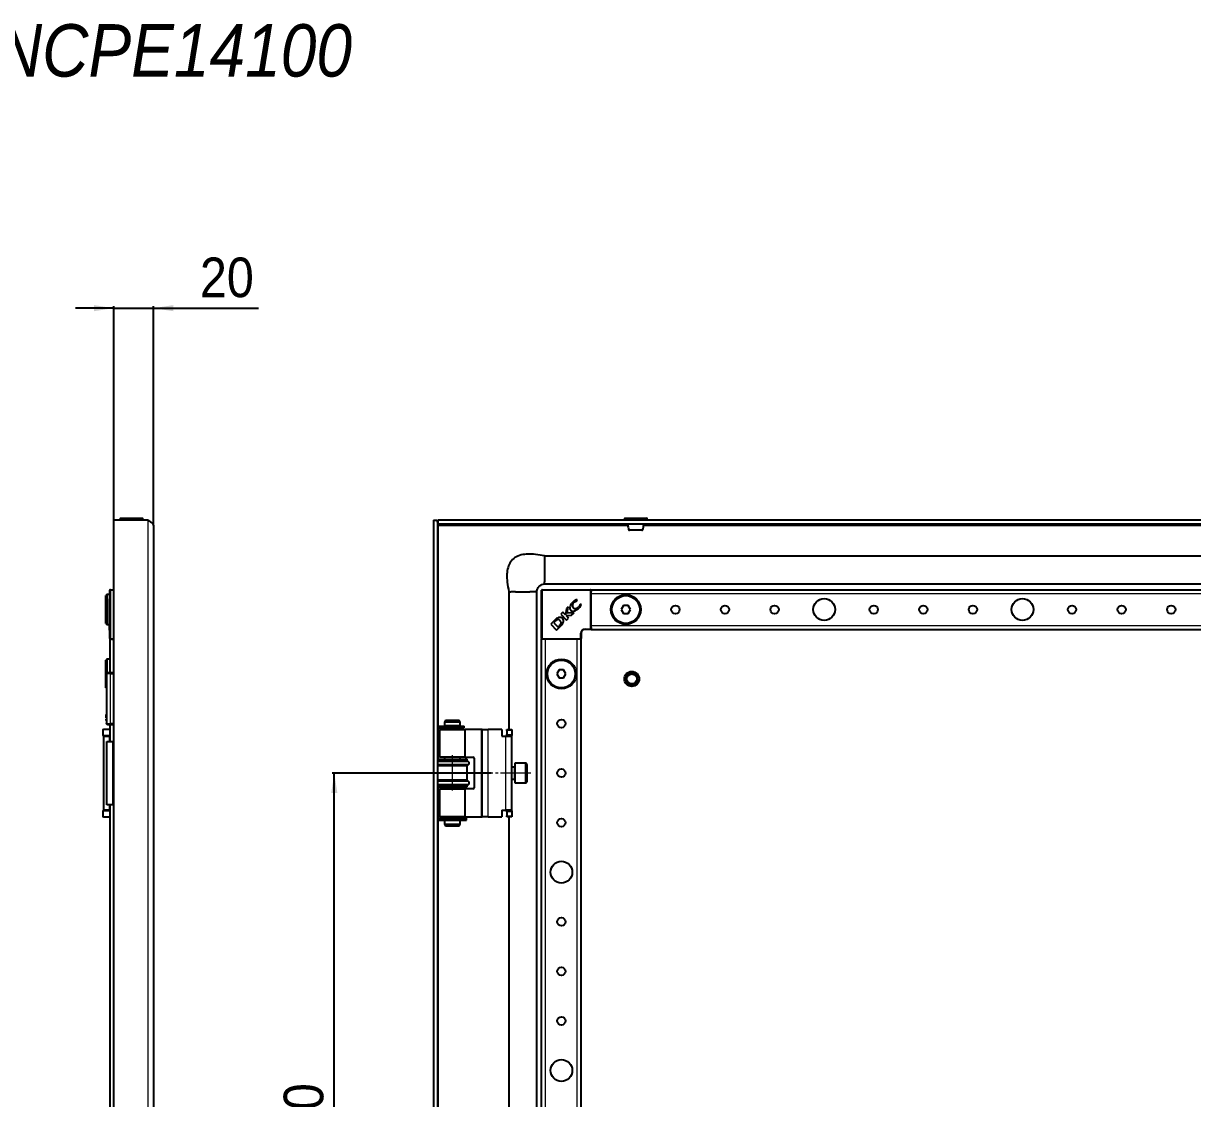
# Model space of a CAD drawing. Header units: millimetres. Extents: x -672 to 1653, y -981 to 741.
# Drawn here: x 452 to 1041, y 199 to 741 of the extents above; entities that cross this region are included whole.
import ezdxf

# ---------------------------------------------------------------- set-up
doc = ezdxf.new("R2010")
doc.units = ezdxf.units.MM
doc.linetypes.add('SLD-Осевая', pattern=[19.05, 15.24, -1.27, 1.27, -1.27])
doc.linetypes.add('SLD-Сплошная', pattern=[0])
doc.layers.add('FORMAT', color=7, linetype='SLD-Сплошная')
doc.styles.add('SLDTEXTSTYLE0', font='GOTHICI.TTF', dxfattribs={"width": 0.913})
doc.styles.add('SLDTEXTSTYLE1', font='GOTHIC.TTF', dxfattribs={"width": 0.913})
doc.dimstyles.new('SLDDIMSTYLE0', dxfattribs={"dimtxt": 20, "dimasz": 10, "dimexe": 0, "dimexo": 0.0625, "dimgap": 5, "dimtad": 2, "dimdec": 1, "dimrnd": 1e-09, "dimzin": 12, "dimdsep": 46, "dimtxsty": 'SLDTEXTSTYLE0', "dimsah": 1, "dimcen": 0.09, "dimadec": 0, "dimazin": 3, "dimtfac": 1, "dimtofl": 0, "dimtmove": 0, "dimatfit": 3, "dimfxl": 0, "dimfrac": 2, "dimtolj": 1, "dimtzin": 12, "dimarcsym": 0})
doc.dimstyles.new('SLDDIMSTYLE1', dxfattribs={"dimtxt": 20, "dimasz": 10, "dimexe": 0, "dimexo": 0.0625, "dimgap": 5, "dimtad": 2, "dimdec": 1, "dimrnd": 1e-09, "dimzin": 12, "dimdsep": 46, "dimtxsty": 'SLDTEXTSTYLE0', "dimsah": 1, "dimcen": 0.09, "dimadec": 0, "dimazin": 3, "dimtfac": 1, "dimtmove": 0, "dimatfit": 0, "dimfxl": 0, "dimfrac": 2, "dimtolj": 1, "dimtzin": 12, "dimarcsym": 0})

# ---------------------------------------------------------------- blocks, each defined once
blk = doc.blocks.new('_D_3')
at = {"layer": 'FORMAT'}
for p, q in [((497.27, 597.59), (478.04, 597.59)), ((497.27, 490.6), (497.27, 598.59)), ((497.27, 597.59), (517.27, 597.59)), ((517.27, 488), (517.27, 598.59)), ((517.27, 597.59), (570.31, 597.59))]:
    blk.add_line(p, q, dxfattribs=at)
for points in [[(497.27, 597.59), (487.27, 599.13), (487.27, 596.05)], [(517.27, 597.59), (527.27, 596.05), (527.27, 599.13)]]:
    blk.add_solid(points, dxfattribs=at)
at = {"layer": 'FORMAT', "insert": (540.75, 623.13), "char_height": 20, "attachment_point": 1, "style": 'SLDTEXTSTYLE1'}
blk.add_mtext('20', dxfattribs=at)
blk = doc.blocks.new('_D_5')
at = {"layer": 'FORMAT'}
for p, q in [((687.55, 363.09), (607.5, 363.09)), ((608.5, 13.09), (608.5, 363.09)), ((687.55, 13.09), (607.5, 13.09))]:
    blk.add_line(p, q, dxfattribs=at)
for points in [[(608.5, 363.09), (606.96, 353.09), (610.04, 353.09)], [(608.5, 13.09), (610.04, 23.09), (606.96, 23.09)]]:
    blk.add_solid(points, dxfattribs=at)
at = {"layer": 'FORMAT', "insert": (582.96, 165.92), "char_height": 20, "attachment_point": 1, "rotation": 90, "style": 'SLDTEXTSTYLE1'}
blk.add_mtext('350', dxfattribs=at)

msp = doc.modelspace()

# ---------------------------------------------------------------- linework, layer by layer
at = {"color": 7, "linetype": 'SLD-Сплошная', "lineweight": 25}
for p, q in [((497.27, -864.41), (497.27, 490.59)), ((514.67, 490.59), (497.27, 490.59)), ((500.52, 491.34), (500.52, 490.59)), ((500.77, 491.59), (501.67, 491.59)), ((501.67, 491.59), (511.77, 491.59)), ((512.02, 490.59), (512.02, 491.34)), ((658.51, 490.59), (658.51, -864.41)), ((658.51, 490.59), (660.51, 490.59)), ((660.51, 490.59), (660.51, -864.41)), ((660.81, 488.59), (660.81, 490.59)), ((1650.21, 490.59), (660.81, 490.59)), ((754.76, 491.34), (754.76, 490.59)), ((755.01, 491.59), (766.01, 491.59)), ((766.26, 490.59), (766.26, 491.34)), ((517.27, 487.99), (517.27, -110.91)), ((1650.21, 488.59), (660.81, 488.59)), ((661.11, 487.99), (660.91, 488.59)), ((714.51, 472.59), (714.51, 471.61)), ((714.51, 472.59), (1596.51, 472.59)), ((714.51, 471.61), (714.51, 469.16)), ((714.51, 469.16), (714.51, 464.22)), ((714.51, 464.22), (714.51, 462.02)), ((714.51, 462.02), (714.51, 459.57)), ((495.27, 430.89), (495.27, 455.29)), ((495.57, 455.59), (497.27, 455.59)), ((696.51, 454.59), (697.49, 454.59)), ((696.51, 454.59), (696.51, 385.09)), ((699.94, 454.59), (704.88, 454.59)), ((704.88, 454.59), (707.08, 454.59)), ((710.51, 454.59), (710.51, -828.41)), ((713.01, 430.89), (713.01, 455.29)), ((713.31, 455.59), (737.71, 455.59)), ((714.51, 458.59), (1596.51, 458.59)), ((738.01, 455.29), (738.01, 455.59)), ((738.01, 455.59), (1573.01, 455.59)), ((738.01, 455.29), (738.01, 454.64)), ((738.01, 453.59), (738.01, 454.64)), ((493.77, 453.09), (493.27, 452.59)), ((493.27, 445.59), (493.27, 452.59)), ((495.27, 453.09), (493.77, 453.09)), ((493.77, 453.09), (493.77, 445.59)), ((495.07, 450.94), (495.27, 450.94)), ((495.07, 448.95), (495.07, 450.94)), ((495.07, 448.95), (495.27, 448.95)), ((495.07, 446.98), (495.07, 448.95)), ((730.94, 450.04), (730.61, 450.73)), ((730.81, 449.91), (730.94, 450.04)), ((732.76, 448.47), (732.65, 448.36)), ((733, 447.96), (732.76, 448.47)), ((738.01, 437.59), (738.01, 453.59)), ((493.27, 438.59), (493.27, 445.59)), ((493.77, 445.59), (493.77, 438.09)), ((495.05, 444.53), (495.07, 444.53)), ((495.07, 446.98), (495.27, 446.98)), ((495.07, 445.94), (495.27, 445.94)), ((495.07, 444.89), (495.07, 445.94)), ((495.07, 444.89), (495.27, 444.89)), ((495.07, 443.5), (495.07, 444.89)), ((495.07, 443.5), (495.27, 443.5)), ((495.07, 443.01), (495.07, 443.5)), ((495.07, 442.22), (495.07, 443.01)), ((495.07, 443.01), (495.27, 443.01)), ((495.07, 442.22), (495.27, 442.22)), ((495.07, 441.44), (495.07, 442.22)), ((723.7, 444.24), (722.66, 443.2)), ((722.66, 443.2), (725.62, 440.24)), ((725.09, 442.85), (723.7, 444.24)), ((725.58, 446.12), (725.09, 442.85)), ((725.43, 442.54), (728.09, 442.71)), ((726.68, 441.3), (725.43, 442.54)), ((726.38, 446.92), (725.58, 446.12)), ((725.91, 443.82), (726.38, 446.92)), ((729.38, 444), (725.91, 443.82)), ((728.09, 442.71), (729.38, 444)), ((754.35, 447.59), (753.2, 445.59)), ((753.2, 445.59), (754.35, 443.59)), ((756.66, 447.59), (754.35, 447.59)), ((754.35, 443.59), (756.66, 443.59)), ((757.82, 445.59), (756.66, 447.59)), ((756.66, 443.59), (757.82, 445.59)), ((493.27, 438.59), (493.77, 438.09)), ((493.77, 438.09), (495.07, 438.09)), ((495.27, 441.3), (495.05, 441.3)), ((495.07, 437.98), (495.27, 437.98)), ((495.07, 437.65), (495.07, 437.98)), ((495.07, 437.65), (495.27, 437.65)), ((495.07, 436.98), (495.07, 437.65)), ((495.07, 436.98), (495.27, 436.98)), ((719.65, 440.19), (717.65, 438.19)), ((717.65, 438.19), (720.61, 435.23)), ((719.9, 439.64), (719.18, 438.9)), ((719.18, 438.9), (721.36, 436.71)), ((720.61, 435.23), (722.5, 437.12)), ((721.36, 436.71), (722.02, 437.39)), ((722.5, 437.12), (722.52, 437.14)), ((725.62, 440.24), (726.68, 441.3)), ((738.01, 436.53), (738.01, 437.59)), ((738.01, 436.53), (738.01, 435.89)), ((495.07, 435.95), (495.27, 435.95)), ((495.07, 435.84), (495.07, 435.95)), ((495.07, 435.84), (495.27, 435.84)), ((495.07, 435.59), (495.07, 435.84)), ((495.07, 435.23), (495.07, 435.59)), ((495.07, 435.59), (495.27, 435.59)), ((495.07, 435.23), (495.27, 435.23)), ((495.27, 430.59), (495.27, 413.59)), ((495.27, 430.59), (495.57, 430.59)), ((496.22, 430.59), (495.57, 430.59)), ((496.22, 430.59), (497.27, 430.59)), ((713.01, -804.41), (713.01, 430.59)), ((713.31, 430.59), (713.01, 430.59)), ((713.95, 430.59), (713.31, 430.59)), ((715.01, 430.59), (713.95, 430.59)), ((731.01, 430.59), (715.01, 430.59)), ((732.06, 430.59), (731.01, 430.59)), ((732.71, 430.59), (732.06, 430.59)), ((733.01, 430.59), (732.71, 430.59)), ((733.01, 433.59), (733.01, 430.89)), ((733.01, -804.41), (733.01, 430.59)), ((737.71, 435.59), (735.01, 435.59)), ((738.01, 435.59), (738.01, 435.89)), ((738.01, 435.59), (1573.01, 435.59)), ((493.77, 420.59), (493.27, 420.09)), ((493.27, 406.09), (493.27, 420.09)), ((495.27, 420.59), (493.77, 420.59)), ((493.77, 420.59), (493.77, 413.41)), ((493.67, 413.09), (493.67, 388.09)), ((497.16, 413.59), (495.67, 413.59)), ((721.85, 415.09), (720.7, 413.09)), ((720.7, 413.09), (721.85, 411.09)), ((724.16, 415.09), (721.85, 415.09)), ((725.32, 413.09), (724.16, 415.09)), ((724.16, 411.09), (725.32, 413.09)), ((721.85, 411.09), (724.16, 411.09)), ((493.27, 406.09), (493.77, 405.59)), ((664.58, 389.84), (664.01, 388.84)), ((664.58, 389.84), (671.43, 389.84)), ((672.01, 388.84), (671.43, 389.84)), ((491.72, 384.59), (491.72, 382.59)), ((495.27, 385.09), (492.22, 385.09)), ((495.27, 387.59), (495.27, 379.09)), ((495.67, 387.59), (497.27, 387.59)), ((660.86, 386.79), (660.86, 385.89)), ((660.86, 386.79), (673.75, 386.79)), ((660.86, 385.89), (673.75, 385.89)), ((661.56, 385.09), (661.56, 371.09)), ((661.56, 385.09), (674.46, 385.09)), ((664.01, 388.84), (664.01, 386.84)), ((672.01, 388.84), (664.01, 388.84)), ((668.76, 386.84), (664.01, 386.84)), ((664.01, 385.84), (664.01, 385.09)), ((668.76, 385.84), (664.01, 385.84)), ((664.51, 386.84), (664.51, 386.79)), ((664.51, 385.89), (664.51, 385.84)), ((672.01, 386.84), (668.76, 386.84)), ((672.01, 385.84), (668.76, 385.84)), ((671.51, 386.79), (671.51, 386.84)), ((671.51, 385.84), (671.51, 385.89)), ((672.01, 386.84), (672.01, 388.84)), ((672.01, 385.09), (672.01, 385.84)), ((673.75, 386.79), (673.83, 386.79)), ((673.75, 385.89), (673.83, 385.89)), ((673.83, 385.89), (673.83, 386.79)), ((673.83, 386.79), (674.04, 386.79)), ((673.83, 385.89), (674.04, 385.89)), ((674.04, 385.89), (674.04, 386.79)), ((674.46, 371.09), (674.46, 385.09)), ((682.56, 385.09), (674.46, 385.09)), ((683.06, 385.09), (682.56, 385.09)), ((683.06, 341.09), (683.06, 385.09)), ((683.06, 385.09), (686.06, 385.09)), ((693.06, 385.09), (686.06, 385.09)), ((693.06, 385.09), (693.06, 381.79)), ((695.56, 385.09), (698.06, 385.09)), ((695.56, 384.59), (695.56, 385.09)), ((695.56, 384.59), (695.56, 382.59)), ((698.06, 385.09), (698.06, 384.59)), ((698.06, 384.59), (698.06, 382.59)), ((492.22, 382.09), (495.27, 382.09)), ((492.22, 382.09), (492.22, 381.79)), ((492.22, 344.39), (492.22, 381.79)), ((492.22, 381.79), (495.22, 381.79)), ((493.77, 379.09), (496.77, 379.09)), ((493.77, 347.09), (493.77, 379.09)), ((494.72, 382.09), (494.72, 381.79)), ((495.22, 381.79), (495.27, 381.79)), ((497.27, 379.09), (496.77, 379.09)), ((693.06, 381.79), (695.06, 381.79)), ((695.06, 381.79), (698.06, 381.79)), ((695.56, 382.09), (695.56, 382.59)), ((698.06, 382.09), (695.56, 382.09)), ((695.56, 382.09), (695.56, 381.79)), ((698.06, 382.59), (698.06, 382.09)), ((698.06, 381.79), (698.06, 382.09)), ((698.06, 344.39), (698.06, 381.79)), ((660.51, 370.09), (675.51, 370.09)), ((675.51, 369.49), (660.51, 369.49)), ((675.51, 366.69), (660.51, 366.69)), ((674.46, 371.09), (661.56, 371.09)), ((664.01, 371.09), (664.01, 370.09)), ((672.01, 370.09), (672.01, 371.09)), ((674.46, 371.09), (678.56, 371.09)), ((675.51, 369.49), (675.51, 370.09)), ((676.21, 368.8), (675.51, 369.49)), ((675.51, 366.69), (676.21, 367.37)), ((675.51, 359.49), (675.51, 366.69)), ((679.06, 370.59), (679.06, 355.59)), ((699.31, 366.09), (698.06, 366.09)), ((704.96, 368.09), (699.56, 368.09)), ((699.56, 368.09), (699.56, 358.09)), ((705.56, 367.49), (705.56, 358.69)), ((698.06, 360.09), (699.31, 360.09)), ((675.51, 359.49), (660.51, 359.49)), ((675.51, 356.69), (660.51, 356.69)), ((660.51, 356.09), (675.51, 356.09)), ((661.56, 355.09), (661.56, 341.09)), ((661.56, 355.09), (674.46, 355.09)), ((664.01, 356.09), (664.01, 355.09)), ((672.01, 355.09), (672.01, 356.09)), ((674.46, 341.09), (674.46, 355.09)), ((678.56, 355.09), (674.46, 355.09)), ((676.21, 358.8), (675.51, 359.49)), ((675.51, 356.69), (676.21, 357.37)), ((675.51, 356.09), (675.51, 356.69)), ((699.56, 358.09), (704.96, 358.09)), ((491.72, 343.59), (491.72, 341.59)), ((495.22, 344.39), (492.22, 344.39)), ((492.22, 344.39), (492.22, 344.09)), ((495.27, 344.09), (492.22, 344.09)), ((496.77, 347.09), (493.77, 347.09)), ((494.72, 344.39), (494.72, 344.09)), ((495.27, 344.39), (495.22, 344.39)), ((495.27, 347.09), (495.27, 63.59)), ((496.77, 347.09), (497.27, 347.09)), ((693.06, 344.39), (695.06, 344.39)), ((693.06, 344.39), (693.06, 341.09)), ((698.06, 344.39), (695.06, 344.39)), ((695.56, 344.39), (695.56, 344.09)), ((695.56, 344.09), (698.06, 344.09)), ((695.56, 343.59), (695.56, 344.09)), ((695.56, 343.59), (695.56, 341.59)), ((698.06, 344.09), (698.06, 344.39)), ((698.06, 344.09), (698.06, 343.59)), ((698.06, 343.59), (698.06, 341.59)), ((492.22, 341.09), (495.27, 341.09)), ((660.86, 340.29), (660.86, 339.39)), ((660.86, 340.29), (675.16, 340.29)), ((660.86, 339.39), (675.16, 339.39)), ((674.46, 341.09), (661.56, 341.09)), ((664.01, 341.09), (664.01, 340.34)), ((668.76, 340.34), (664.01, 340.34)), ((664.01, 339.34), (664.01, 337.34)), ((668.76, 339.34), (664.01, 339.34)), ((664.01, 337.34), (664.58, 336.34)), ((664.01, 337.34), (668.76, 337.34)), ((664.51, 340.34), (664.51, 340.29)), ((664.51, 339.39), (664.51, 339.34)), ((668.65, 336.34), (664.58, 336.34)), ((671.43, 336.34), (668.65, 336.34)), ((672.01, 340.34), (668.76, 340.34)), ((672.01, 339.34), (668.76, 339.34)), ((668.76, 337.34), (672.01, 337.34)), ((671.43, 336.34), (672.01, 337.34)), ((671.51, 340.29), (671.51, 340.34)), ((671.51, 339.34), (671.51, 339.39)), ((672.01, 340.34), (672.01, 341.09)), ((672.01, 337.34), (672.01, 339.34)), ((674.46, 341.09), (682.56, 341.09)), ((675.16, 339.39), (675.16, 340.29)), ((682.56, 341.09), (683.06, 341.09)), ((686.06, 341.09), (683.06, 341.09)), ((686.06, 341.09), (693.06, 341.09)), ((695.56, 341.09), (695.56, 341.59)), ((698.06, 341.09), (695.56, 341.09)), ((696.51, 341.09), (696.51, 35.09)), ((698.06, 341.59), (698.06, 341.09))]:
    msp.add_line(p, q, dxfattribs=at)
at = {"color": 7, "linetype": 'SLD-Сплошная', "lineweight": 18}
for p, q in [((501.46, 491.34), (500.52, 491.34)), ((512.02, 491.34), (501.46, 491.34)), ((514.67, -864.41), (514.67, 490.59)), ((766.26, 491.34), (754.76, 491.34)), ((661.11, 386.79), (661.11, 487.99)), ((661.11, 487.99), (756.54, 487.99)), ((764.48, 487.99), (1546.54, 487.99)), ((495.27, 455.29), (495.57, 455.29)), ((495.57, 455.59), (495.57, 455.29)), ((495.57, 455.29), (495.57, 430.89)), ((497.27, 455.29), (495.57, 455.29)), ((713.31, 455.29), (713.01, 455.29)), ((713.31, 455.29), (713.31, 455.59)), ((713.31, 455.29), (713.31, 430.89)), ((737.71, 455.29), (713.31, 455.29)), ((737.71, 455.59), (737.71, 455.29)), ((737.71, 435.89), (737.71, 455.29)), ((738.01, 455.29), (737.71, 455.29)), ((738.01, 453.59), (1573.01, 453.59)), ((495.07, 439.72), (495.27, 439.72)), ((738.01, 437.59), (1573.01, 437.59)), ((495.57, 430.89), (495.27, 430.89)), ((495.57, 430.89), (495.57, 430.59)), ((495.57, 430.89), (497.27, 430.89)), ((713.31, 430.89), (713.01, 430.89)), ((713.31, 430.89), (732.71, 430.89)), ((713.31, 430.89), (713.31, 430.59)), ((715.01, -804.41), (715.01, 430.59)), ((731.01, -804.41), (731.01, 430.59)), ((732.71, 430.89), (732.71, 433.59)), ((733.01, 433.59), (732.71, 433.59)), ((732.71, 430.89), (732.71, 430.59)), ((733.01, 430.89), (732.71, 430.89)), ((735.01, 435.89), (737.71, 435.89)), ((735.01, 435.59), (735.01, 435.89)), ((737.71, 435.89), (737.71, 435.59)), ((738.01, 435.89), (737.71, 435.89)), ((495.67, 413.09), (497.27, 413.09)), ((495.67, 388.09), (495.67, 413.09)), ((497.27, 388.09), (495.67, 388.09)), ((661.11, 370.09), (661.11, 385.89)), ((673.75, 386.79), (673.75, 385.89)), ((682.56, 385.09), (682.56, 341.09)), ((686.06, 341.09), (686.06, 385.09)), ((698.06, 384.59), (695.56, 384.59)), ((495.22, 381.79), (495.22, 382.09)), ((495.22, 379.09), (495.22, 381.79)), ((496.77, 347.09), (496.77, 379.09)), ((695.06, 344.39), (695.06, 381.79)), ((695.56, 382.59), (698.06, 382.59)), ((676.21, 368.8), (660.51, 368.8)), ((676.21, 367.37), (660.51, 367.37)), ((699.31, 365.68), (699.31, 366.09)), ((699.31, 360.09), (699.31, 365.68)), ((704.96, 358.09), (704.96, 368.09)), ((676.21, 358.8), (660.51, 358.8)), ((676.21, 357.37), (660.51, 357.37)), ((661.11, 340.29), (661.11, 356.09)), ((495.22, 344.39), (495.22, 347.09)), ((495.22, 344.09), (495.22, 344.39)), ((698.06, 343.59), (695.56, 343.59)), ((661.11, 36.79), (661.11, 339.39)), ((695.56, 341.59), (698.06, 341.59))]:
    msp.add_line(p, q, dxfattribs=at)
at = {"color": 7, "linetype": 'SLD-Сплошная', "lineweight": 25}
for centre, radius in [((755.51, 445.59), 7.5), ((755.51, 445.59), 7), ((855.51, 445.59), 5.5), ((955.51, 445.59), 5.5), ((780.51, 445.59), 2.1), ((805.51, 445.59), 2.1), ((830.51, 445.59), 2.1), ((880.51, 445.59), 2.1), ((905.51, 445.59), 2.1), ((930.51, 445.59), 2.1), ((980.51, 445.59), 2.1), ((1005.51, 445.59), 2.1), ((1030.51, 445.59), 2.1), ((723.01, 413.09), 7.5), ((723.01, 413.09), 7), ((758.51, 410.59), 3.75), ((758.51, 410.59), 3), ((758.51, 410.59), 2.5), ((723.01, 388.09), 2.1), ((723.01, 363.09), 2.1), ((723.01, 338.09), 2.1), ((723.01, 313.09), 5.5), ((723.01, 288.09), 2.1), ((723.01, 263.09), 2.1), ((723.01, 238.09), 2.1), ((723.01, 213.09), 5.5)]:
    msp.add_circle(centre, radius, dxfattribs=at)
for centre, radius, start, end in [((500.77, 491.34), 0.25, 90, 180), ((511.77, 491.34), 0.25, 0, 90), ((755.01, 491.34), 0.25, 90, 180), ((766.01, 491.34), 0.25, 0, 90), ((757.4, 486.09), 0.5, 195.31604, 270.02276), ((763.62, 486.09), 0.5, 269.99815, 345.40011), ((495.57, 455.29), 0.3, 90, 180), ((713.31, 455.29), 0.3, 90, 180), ((737.71, 455.29), 0.3, 0, 90), ((730.52, 447.59), 1.97, 128.45405, 215.887), ((730.08, 447.99), 1.94, 233.30966, 322.34638), ((723.31, 436.98), 4.87, 110.34448, 138.77765), ((724.08, 435.17), 6.12, 126.98881, 133.07444), ((495.57, 430.89), 0.3, 180, 270), ((713.31, 430.89), 0.3, 180, 270), ((732.71, 430.89), 0.3, 270, 0), ((735.01, 433.59), 2, 90, 180), ((737.71, 435.89), 0.3, 270, 0), ((492.22, 384.59), 0.5, 90, 180), ((492.22, 382.59), 0.5, 180, 270), ((675.51, 368.09), 1, 314.427, 45.573), ((678.56, 370.59), 0.5, 0, 90), ((699.31, 366.34), 0.25, 270, 0), ((704.96, 367.49), 0.6, 0, 90), ((699.31, 359.84), 0.25, 0, 90), ((675.51, 358.09), 1, 314.427, 45.573), ((678.56, 355.59), 0.5, 270, 0), ((704.96, 358.69), 0.6, 270, 0), ((492.22, 343.59), 0.5, 90, 180), ((492.22, 341.59), 0.5, 180, 270)]:
    msp.add_arc(centre, radius, start, end, dxfattribs=at)
at = {"color": 7, "linetype": 'SLD-Сплошная', "lineweight": 18}
msp.add_arc((735.01, 433.59), 2.3, 90, 180, dxfattribs=at)
at = {"color": 7, "linetype": 'SLD-Сплошная', "lineweight": 25}
for points, knots in [([(514.67, 490.59), (514.84, 490.48), (515.01, 490.37), (515.35, 490.15), (515.51, 490.04), (515.83, 489.83), (515.98, 489.72), (516.26, 489.5), (516.39, 489.39), (516.63, 489.18), (516.74, 489.07), (516.93, 488.85), (517.01, 488.74), (517.21, 488.42), (517.27, 488.21), (517.27, 487.99)], [0, 0, 0, 0, 0.125, 0.125, 0.25, 0.25, 0.375, 0.375, 0.5, 0.5, 0.625, 0.625, 0.75, 0.75, 1, 1, 1, 1]), ([(660.81, 488.88), (660.78, 488.96), (660.67, 489.29), (660.55, 489.85), (660.52, 490.34), (660.51, 490.59)], [0, 0, 0, 0, 0.141742, 0.566203, 1, 1, 1, 1]), ([(660.81, 488.59), (660.86, 488.59), (660.91, 488.52), (661.01, 488.3), (661.06, 488.14), (661.11, 487.99)], [0, 0, 0, 0, 0.5, 0.5, 1, 1, 1, 1]), ([(756.49, 488.59), (756.49, 488.46), (756.51, 487.54), (756.73, 486.68), (756.92, 485.94)], [0, 0, 0, 0, 0.14185, 1, 1, 1, 1]), ([(758.81, 485.59), (758.61, 485.59), (758.14, 485.59), (757.6, 485.59), (757.47, 485.59), (757.41, 485.59)], [0, 0, 0, 0, 0.256553, 0.627981, 1, 1, 1, 1]), ([(763.62, 485.59), (763.58, 485.59), (763.49, 485.59), (762.94, 485.59), (762.13, 485.59), (761.14, 485.59), (760.08, 485.59), (759.29, 485.59), (758.9, 485.59), (758.81, 485.59)], [0, 0, 0, 0, 0.158514, 0.317278, 0.475863, 0.634247, 0.792477, 0.950708, 1, 1, 1, 1]), ([(764.1, 485.94), (764.29, 486.68), (764.51, 487.54), (764.53, 488.46), (764.53, 488.59)], [0, 0, 0, 0, 0.85815, 1, 1, 1, 1]), ([(714.51, 472.59), (712.99, 472.89), (710.2, 473.46), (706.22, 473.66), (702.67, 473.24), (699.57, 471.98), (697.25, 469.7), (695.95, 466.73), (695.44, 463.24), (695.6, 459.1), (696.19, 456.17), (696.51, 454.59)], [0, 0, 0, 0, 0.136963, 0.253513, 0.352391, 0.452303, 0.545193, 0.633482, 0.735399, 0.856463, 1, 1, 1, 1]), ([(710.51, 454.59), (710.65, 455.17), (710.91, 456.27), (711.92, 457.52), (713.16, 458.28), (714.04, 458.48), (714.51, 458.59)], [0, 0, 0, 0, 0.292688, 0.555181, 0.765958, 1, 1, 1, 1]), ([(728.88, 449.49), (728.55, 449.12), (727.93, 448.43), (727.38, 447.26), (727.24, 446.31), (727.4, 445.67), (727.58, 445.44), (727.67, 445.33)], [0, 0, 0, 0, 0.315674, 0.58952, 0.813199, 0.909026, 1, 1, 1, 1]), ([(730.61, 450.73), (730.27, 450.55), (729.64, 450.21), (729.12, 449.72), (728.88, 449.49)], [0, 0, 0, 0, 0.5368, 1, 1, 1, 1]), ([(729.29, 449.13), (729.55, 449.35), (730, 449.73), (730.57, 449.85), (730.81, 449.91)], [0, 0, 0, 0, 0.5796082, 1, 1, 1, 1]), ([(732.65, 448.36), (732.5, 448.05), (732.24, 447.48), (731.81, 447.02), (731.62, 446.81)], [0, 0, 0, 0, 0.547643, 1, 1, 1, 1]), ([(495.07, 446.11), (495.07, 446.15), (495.07, 446.44), (495.07, 446.73), (495.07, 446.98)], [0, 0, 0, 0, 0.139508, 1, 1, 1, 1]), ([(727.67, 445.33), (727.84, 445.19), (728.17, 444.91), (728.87, 444.74), (729.74, 444.87), (730.82, 445.44), (731.5, 446.08), (731.9, 446.45)], [0, 0, 0, 0, 0.130532, 0.266031, 0.423997, 0.666819, 1, 1, 1, 1]), ([(731.9, 446.45), (732.15, 446.71), (732.57, 447.18), (732.88, 447.73), (733, 447.96)], [0, 0, 0, 0, 0.5776526, 1, 1, 1, 1]), ([(495.07, 439.72), (495.07, 440.04), (495.07, 440.65), (495.07, 441.22), (495.07, 441.25), (495.07, 441.26)], [0, 0, 0, 0, 0.415678, 0.776277, 1, 1, 1, 1]), ([(495.07, 437.98), (495.07, 438.32), (495.07, 438.95), (495.07, 439.48), (495.07, 439.72)], [0, 0, 0, 0, 0.5368, 1, 1, 1, 1]), ([(495.07, 435.95), (495.07, 436.09), (495.07, 436.35), (495.07, 436.78), (495.07, 436.98)], [0, 0, 0, 0, 0.547643, 1, 1, 1, 1]), ([(722.38, 439.97), (722.29, 440.06), (722.11, 440.23), (721.83, 440.41), (721.56, 440.5), (721.24, 440.5), (720.83, 440.35), (720.55, 440.16), (720.4, 440.06)], [0, 0, 0, 0, 0.176808, 0.319231, 0.43938, 0.552395, 0.749205, 1, 1, 1, 1]), ([(723.66, 438.47), (723.77, 438.68), (723.97, 439.06), (724.09, 439.7), (724.05, 440.29), (723.85, 440.83), (723.49, 441.26), (722.98, 441.55), (722.32, 441.67), (721.86, 441.59), (721.61, 441.54)], [0, 0, 0, 0, 0.138091, 0.265455, 0.384013, 0.496103, 0.605759, 0.71979, 0.847662, 1, 1, 1, 1]), ([(722.02, 437.39), (722.21, 437.59), (722.56, 437.96), (722.88, 438.5), (722.94, 438.95), (722.88, 439.29), (722.69, 439.64), (722.49, 439.85), (722.38, 439.97)], [0, 0, 0, 0, 0.274676, 0.503042, 0.607381, 0.716579, 0.843412, 1, 1, 1, 1]), ([(722.52, 437.14), (722.6, 437.22), (722.75, 437.38), (722.9, 437.54), (722.98, 437.63)], [0, 0, 0, 0, 0.486421, 1, 1, 1, 1]), ([(722.98, 437.63), (723.11, 437.78), (723.36, 438.04), (723.57, 438.34), (723.66, 438.47)], [0, 0, 0, 0, 0.55183, 1, 1, 1, 1]), ([(493.37, 411.09), (493.37, 411.15), (493.37, 411.23), (493.37, 411.32), (493.37, 411.41), (493.37, 411.54), (493.37, 411.57), (493.37, 411.59)], [0, 0, 0, 0, 0.124693, 0.187182, 0.249773, 0.500039, 1, 1, 1, 1]), ([(493.37, 410.88), (493.37, 410.88), (493.37, 410.89), (493.37, 410.9), (493.37, 410.91), (493.37, 410.93), (493.37, 410.97), (493.37, 411.01), (493.37, 411.06), (493.37, 411.08), (493.37, 411.09)], [0, 0, 0, 0, 0.128825, 0.180169, 0.243397, 0.36986, 0.499864, 0.749649, 0.843476, 1, 1, 1, 1]), ([(493.37, 409.37), (493.37, 409.45), (493.37, 409.61), (493.37, 409.82), (493.37, 410), (493.37, 410.17), (493.37, 410.28), (493.37, 410.29), (493.37, 410.29)], [0, 0, 0, 0, 0.125049, 0.249886, 0.370856, 0.49982, 0.749609, 1, 1, 1, 1]), ([(493.37, 408.53), (493.37, 408.54), (493.37, 408.55), (493.37, 408.63), (493.37, 408.73), (493.37, 408.86), (493.37, 409.07), (493.37, 409.25), (493.37, 409.37)], [0, 0, 0, 0, 0.25007, 0.379181, 0.500499, 0.62417, 0.750842, 1, 1, 1, 1]), ([(493.37, 392.65), (493.37, 392.64), (493.37, 392.63), (493.37, 392.54), (493.37, 392.45), (493.37, 392.32), (493.37, 392.11), (493.37, 391.92), (493.37, 391.8)], [0, 0, 0, 0, 0.25007, 0.379559, 0.500499, 0.624556, 0.750843, 1, 1, 1, 1]), ([(493.37, 391.8), (493.37, 391.76), (493.37, 391.69), (493.37, 391.53), (493.37, 391.35), (493.37, 391.17), (493.37, 391), (493.37, 390.9), (493.37, 390.89), (493.37, 390.88)], [0, 0, 0, 0, 0.062637, 0.125278, 0.250072, 0.374841, 0.499994, 0.749696, 1, 1, 1, 1]), ([(493.37, 390.29), (493.37, 390.29), (493.37, 390.29), (493.37, 390.28), (493.37, 390.27), (493.37, 390.24), (493.37, 390.18), (493.37, 390.13), (493.37, 390.08)], [0, 0, 0, 0, 0.13107, 0.182437, 0.243796, 0.371388, 0.500442, 1, 1, 1, 1]), ([(493.37, 390.08), (493.37, 390.06), (493.37, 390), (493.37, 389.92), (493.37, 389.86), (493.37, 389.77), (493.37, 389.64), (493.37, 389.61), (493.37, 389.59)], [0, 0, 0, 0, 0.062686, 0.125173, 0.187628, 0.250185, 0.500314, 1, 1, 1, 1])]:
    msp.add_open_spline(points, degree=3, knots=knots, dxfattribs=at)
at = {"color": 7, "linetype": 'SLD-Сплошная', "lineweight": 18}
for points, knots in [([(756.95, 485.96), (756.94, 485.96), (756.88, 485.96), (757.19, 485.96), (757.77, 485.96), (758.32, 485.96), (758.54, 485.96)], [0, 0, 0, 0, 0.083271, 0.424284, 0.764725, 1, 1, 1, 1]), ([(758.54, 485.96), (758.65, 485.96), (759.1, 485.96), (759.62, 485.96), (760.41, 485.96), (761.24, 485.96), (762.38, 485.96), (763.33, 485.96), (763.91, 485.96), (764.16, 485.96), (764.1, 485.96), (764.09, 485.96)], [0, 0, 0, 0, 0.048751, 0.204942, 0.205393, 0.362034, 0.518827, 0.675799, 0.832923, 0.989778, 1, 1, 1, 1])]:
    msp.add_open_spline(points, degree=3, knots=knots, dxfattribs=at)
at = {"color": 7, "linetype": 'SLD-Сплошная', "lineweight": 25}
for points in [[(699.94, 454.59), (699.45, 454.59), (698.48, 454.59), (697.82, 454.59), (697.49, 454.59)], [(709.53, 454.59), (709.2, 454.59), (708.53, 454.59), (707.56, 454.59), (707.08, 454.59)], [(710.51, 454.59), (710.46, 454.59), (710.38, 454.59), (709.81, 454.59), (709.53, 454.59)], [(714.51, 458.59), (714.51, 458.63), (714.51, 458.72), (714.51, 459.28), (714.51, 459.57)], [(493.67, 413.09), (493.68, 413.15), (493.69, 413.28), (493.81, 413.45), (493.98, 413.57), (494.11, 413.58), (494.17, 413.59)], [(495.67, 413.59), (495.48, 413.59), (495.08, 413.59), (494.59, 413.59), (494.24, 413.59), (494.19, 413.59), (494.17, 413.59)], [(494.17, 387.59), (494.11, 387.6), (493.98, 387.61), (493.81, 387.73), (493.69, 387.89), (493.68, 388.02), (493.67, 388.09)], [(494.17, 387.59), (494.19, 387.59), (494.24, 387.59), (494.59, 387.59), (495.08, 387.59), (495.48, 387.59), (495.67, 387.59)]]:
    msp.add_open_spline(points, degree=3, dxfattribs=at)
at = {"color": 7, "linetype": 'SLD-Сплошная', "lineweight": 18}
for points in [[(495.67, 413.09), (495.41, 413.09), (494.89, 413.09), (494.23, 413.09), (493.76, 413.09), (493.7, 413.09), (493.67, 413.09)], [(495.67, 413.59), (495.67, 413.58), (495.67, 413.57), (495.67, 413.45), (495.67, 413.28), (495.67, 413.15), (495.67, 413.09)], [(493.67, 388.09), (493.7, 388.09), (493.76, 388.09), (494.23, 388.09), (494.89, 388.09), (495.41, 388.09), (495.67, 388.09)], [(495.67, 388.09), (495.67, 388.02), (495.67, 387.89), (495.67, 387.73), (495.67, 387.61), (495.67, 387.6), (495.67, 387.59)]]:
    msp.add_open_spline(points, degree=3, dxfattribs=at)
at = {"layer": 'FORMAT', "linetype": 'SLD-Осевая', "lineweight": 18}
for p, q in [((668.01, 372.09), (668.01, 354.09)), ((707.56, 363.09), (687.56, 363.09))]:
    msp.add_line(p, q, dxfattribs=at)

# ---------------------------------------------------------------- texts
at = {"layer": 'FORMAT', "insert": (396.57, 740.84), "char_height": 26.4583, "attachment_point": 1, "style": 'SLDTEXTSTYLE0'}
msp.add_mtext('R5NCPE14100', dxfattribs=at)

# ---------------------------------------------------------------- dimensions: what is measured, and where the dimension line sits
at = {"layer": 'FORMAT'}
dim = msp.add_linear_dim(base=(517.27, 597.59), p1=(497.27, 490.59), p2=(517.27, 487.99), dimstyle='SLDDIMSTYLE1', dxfattribs=at)
dim.commit()
dim.dimension.update_dxf_attribs({"geometry": '_D_3', "text_midpoint": (555.53, 597.59), "dimtype": 160})
dim = msp.add_linear_dim(base=(608.5, 363.09), p1=(687.56, 13.09), p2=(687.56, 363.09), angle=90, dimstyle='SLDDIMSTYLE0', dxfattribs=at)
dim.commit()
dim.dimension.update_dxf_attribs({"geometry": '_D_5', "text_midpoint": (608.5, 188.09), "dimtype": 160})

doc.saveas('drawing.dxf')
